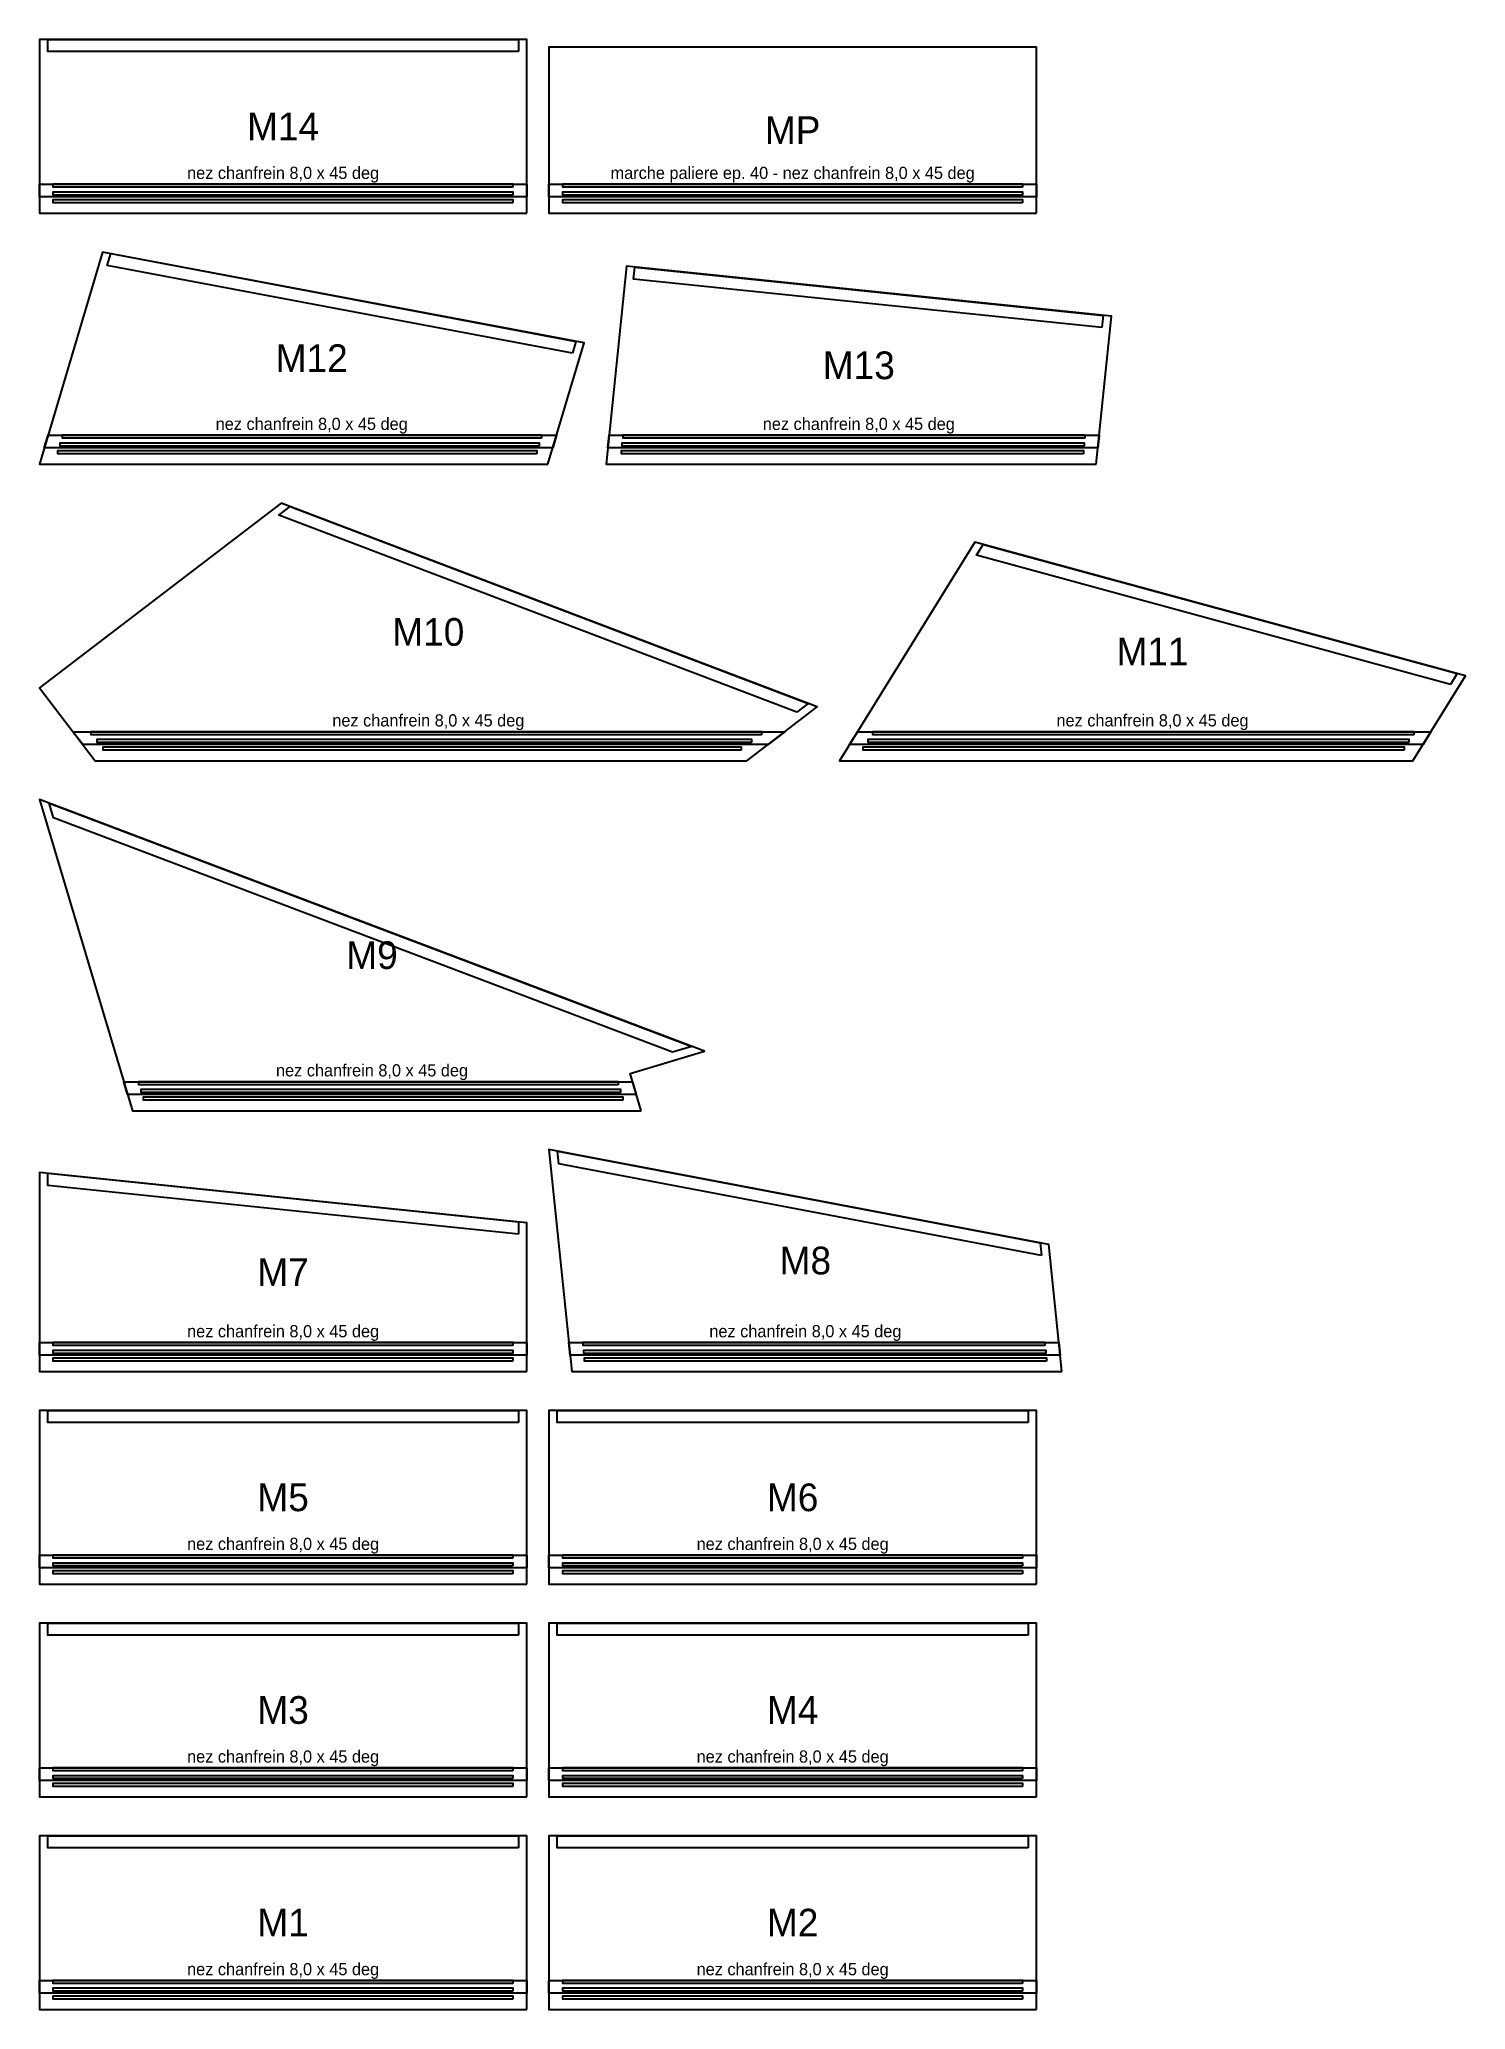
# Model space of a CAD drawing. Header units: millimetres. Extents: x 0 to 2575, y 0 to 3557.
import ezdxf
from ezdxf.enums import TextEntityAlignment as Align

# ---------------------------------------------------------------- set-up
doc = ezdxf.new("R2010")
doc.units = ezdxf.units.MM
for name, color, linetype in [('CM_DESSUS', 5, 'CONTINUOUS'), ('DECOUPE', 7, 'CONTINUOUS'), ('EMBREVEMENT', 140, 'CONTINUOUS'), ('RAINURE', 210, 'CONTINUOUS'), ('TEXTE', 3, 'CONTINUOUS')]:
    doc.layers.add(name, color=color, linetype=linetype)

msp = doc.modelspace()

# ---------------------------------------------------------------- linework, layer by layer
at = {"layer": 'CM_DESSUS'}
for points in [[(865, 3535.28), (15, 3535.28), (15, 3557.28), (865, 3557.28)], [(962.218, 2990.905), (122.525, 3149.316), (128.832, 3170.514), (968.525, 3012.104)], [(1918.376, 3036.959), (1072.858, 3124.127), (1075.114, 3146.011), (1920.632, 3058.843)], [(1367.373, 2342.625), (432.466, 2698.124), (453.04, 2713.838), (1387.946, 2358.339)], [(2547.815, 2392.665), (1692.171, 2625.76), (1704.269, 2645.266), (2559.913, 2412.171)], [(1143.257, 1728.763), (25.585, 2151.604), (17.654, 2178.126), (1177.982, 1739.147)], [(1809.322, 1361.448), (937.736, 1527.139), (935.381, 1549.98), (1806.968, 1384.29)], [(865, 1400.227), (15, 1487.856), (15, 1509.973), (865, 1422.343)], [(865, 1059.912), (15, 1059.912), (15, 1081.912), (865, 1081.912)], [(1785, 1059.912), (935, 1059.912), (935, 1081.912), (1785, 1081.912)], [(865, 675.941), (15, 675.941), (15, 697.941), (865, 697.941)], [(1785, 675.941), (935, 675.941), (935, 697.941), (1785, 697.941)], [(865, 291.971), (15, 291.971), (15, 313.971), (865, 313.971)], [(1785, 291.971), (935, 291.971), (935, 313.971), (1785, 313.971)]]:
    msp.add_lwpolyline(points, close=True, dxfattribs=at)
at = {"layer": 'DECOUPE'}
for points in [[(880, 3243.309), (880, 3505.28), (880, 3557.28), (0, 3557.28), (0, 3505.28), (0, 3243.309)], [(1800, 3243.309), (1800, 3543.309), (920, 3543.309), (920, 3243.309)], [(918.125, 2790.112), (983.343, 3009.308), (114.014, 3173.309), (0, 2790.112)], [(1908.008, 2790.112), (1935.553, 3057.305), (1060.193, 3147.549), (1023.343, 2790.112)], [(1277.106, 2254.805), (1404.445, 2352.066), (436.541, 2720.112), (0, 2386.683), (100.728, 2254.805)], [(2479.962, 2254.805), (2575.013, 2408.058), (1689.17, 2649.38), (1444.445, 2254.805)], [(1086.549, 1622.904), (1066.443, 1690.135), (1201.095, 1730.403), (0, 2184.805), (168.04, 1622.904)], [(1846.004, 1151.912), (1822.349, 1381.366), (920, 1552.904), (961.34, 1151.912)], [(880, 1151.912), (880, 1420.797), (0, 1511.519), (0, 1151.912)], [(880, 767.941), (880, 1081.912), (0, 1081.912), (0, 767.941)], [(1800, 767.941), (1800, 1081.912), (920, 1081.912), (920, 767.941)], [(880, 383.971), (880, 697.941), (0, 697.941), (0, 383.971)], [(1800, 383.971), (1800, 697.941), (920, 697.941), (920, 383.971)], [(880, 0), (880, 313.971), (0, 313.971), (0, 0)], [(1800, 0), (1800, 313.971), (920, 313.971), (920, 0)]]:
    msp.add_lwpolyline(points, close=True, dxfattribs=at)
at = {"layer": 'EMBREVEMENT'}
for points in [[(880, 3272.809), (0, 3272.809), (0, 3295.809), (880, 3295.809)], [(1800, 3272.809), (920, 3272.809), (920, 3295.809), (1800, 3295.809)], [(926.903, 2819.612), (8.777, 2819.612), (15.62, 2842.612), (933.746, 2842.612)], [(1911.049, 2819.612), (1026.385, 2819.612), (1028.756, 2842.612), (1913.42, 2842.612)], [(1315.729, 2284.305), (78.196, 2284.305), (60.629, 2307.305), (1345.842, 2307.305)], [(2498.258, 2284.305), (1462.741, 2284.305), (1477.007, 2307.305), (2512.524, 2307.305)], [(1077.727, 1652.404), (159.218, 1652.404), (152.34, 1675.404), (1070.849, 1675.404)], [(880, 1181.412), (0, 1181.412), (0, 1204.412), (880, 1204.412)], [(1842.962, 1181.412), (958.298, 1181.412), (955.927, 1204.412), (1840.591, 1204.412)], [(880, 797.441), (0, 797.441), (0, 820.441), (880, 820.441)], [(1800, 797.441), (920, 797.441), (920, 820.441), (1800, 820.441)], [(880, 413.471), (0, 413.471), (0, 436.471), (880, 436.471)], [(1800, 413.471), (920, 413.471), (920, 436.471), (1800, 436.471)], [(880, 29.5), (0, 29.5), (0, 52.5), (880, 52.5)], [(1800, 29.5), (920, 29.5), (920, 52.5), (1800, 52.5)]]:
    msp.add_lwpolyline(points, close=True, dxfattribs=at)
at = {"layer": 'RAINURE'}
for points in [[(855, 3290.309), (25, 3290.309), (25, 3296.309), (855, 3296.309)], [(855, 3276.309), (25, 3276.309), (25, 3282.309), (855, 3282.309)], [(1775, 3290.309), (945, 3290.309), (945, 3296.309), (1775, 3296.309)], [(1775, 3276.309), (945, 3276.309), (945, 3282.309), (1775, 3282.309)], [(855, 3262.309), (25, 3262.309), (25, 3268.309), (855, 3268.309)], [(1775, 3262.309), (945, 3262.309), (945, 3268.309), (1775, 3268.309)], [(898.129, 2809.112), (33.088, 2809.112), (33.088, 2815.112), (898.129, 2815.112)], [(902.294, 2823.112), (37.254, 2823.112), (37.254, 2829.112), (902.294, 2829.112)], [(906.46, 2837.112), (41.419, 2837.112), (41.419, 2843.112), (906.46, 2843.112)], [(1884.887, 2809.112), (1051, 2809.112), (1051, 2815.112), (1884.887, 2815.112)], [(1886.33, 2823.112), (1052.444, 2823.112), (1052.444, 2829.112), (1886.33, 2829.112)], [(1887.773, 2837.112), (1053.887, 2837.112), (1053.887, 2843.112), (1887.773, 2843.112)], [(1303.929, 2301.805), (93.705, 2301.805), (93.705, 2307.805), (1303.929, 2307.805)], [(1285.6, 2287.805), (104.398, 2287.805), (104.398, 2293.805), (1285.6, 2293.805)], [(1267.27, 2273.805), (115.091, 2273.805), (115.091, 2279.805), (1267.27, 2279.805)], [(2464.095, 2273.805), (1487.601, 2273.805), (1487.601, 2279.805), (2464.095, 2279.805)], [(2472.778, 2287.805), (1496.284, 2287.805), (1496.284, 2293.805), (2472.778, 2293.805)], [(2481.461, 2301.805), (1504.968, 2301.805), (1504.968, 2307.805), (2481.461, 2307.805)], [(1045.043, 1669.904), (179.641, 1669.904), (179.641, 1675.904), (1045.043, 1675.904)], [(1049.229, 1655.904), (183.828, 1655.904), (183.828, 1661.904), (1049.229, 1661.904)], [(1053.416, 1641.904), (188.015, 1641.904), (188.015, 1647.904), (1053.416, 1647.904)], [(855, 1198.912), (25, 1198.912), (25, 1204.912), (855, 1204.912)], [(855, 1184.912), (25, 1184.912), (25, 1190.912), (855, 1190.912)], [(855, 1170.912), (25, 1170.912), (25, 1176.912), (855, 1176.912)], [(1815.46, 1198.912), (981.574, 1198.912), (981.574, 1204.912), (1815.46, 1204.912)], [(1816.904, 1184.912), (983.017, 1184.912), (983.017, 1190.912), (1816.904, 1190.912)], [(1818.347, 1170.912), (984.46, 1170.912), (984.46, 1176.912), (1818.347, 1176.912)], [(855, 814.941), (25, 814.941), (25, 820.941), (855, 820.941)], [(1775, 814.941), (945, 814.941), (945, 820.941), (1775, 820.941)], [(855, 800.941), (25, 800.941), (25, 806.941), (855, 806.941)], [(855, 786.941), (25, 786.941), (25, 792.941), (855, 792.941)], [(1775, 800.941), (945, 800.941), (945, 806.941), (1775, 806.941)], [(1775, 786.941), (945, 786.941), (945, 792.941), (1775, 792.941)], [(855, 430.971), (25, 430.971), (25, 436.971), (855, 436.971)], [(1775, 430.971), (945, 430.971), (945, 436.971), (1775, 436.971)], [(855, 416.971), (25, 416.971), (25, 422.971), (855, 422.971)], [(855, 402.971), (25, 402.971), (25, 408.971), (855, 408.971)], [(1775, 416.971), (945, 416.971), (945, 422.971), (1775, 422.971)], [(1775, 402.971), (945, 402.971), (945, 408.971), (1775, 408.971)], [(855, 47), (25, 47), (25, 53), (855, 53)], [(855, 33), (25, 33), (25, 39), (855, 39)], [(1775, 47), (945, 47), (945, 53), (1775, 53)], [(1775, 33), (945, 33), (945, 39), (1775, 39)], [(855, 19), (25, 19), (25, 25), (855, 25)], [(1775, 19), (945, 19), (945, 25), (1775, 25)]]:
    msp.add_lwpolyline(points, close=True, dxfattribs=at)

# ---------------------------------------------------------------- texts
at = {"layer": 'TEXTE'}
for s, height, p in [('M14', 50, (440, 3400.295)), ('MP', 50, (1360, 3393.309)), ('nez chanfrein 8,0 x 45 deg', 22, (440, 3316.309)), ('marche paliere ep. 40 - nez chanfrein 8,0 x 45 deg', 22, (1360, 3316.309)), ('M12', 50, (491.672, 2981.711)), ('M13', 50, (1479.448, 2968.83)), ('nez chanfrein 8,0 x 45 deg', 22, (491.672, 2863.112)), ('nez chanfrein 8,0 x 45 deg', 22, (1479.448, 2863.112)), ('M10', 50, (702.222, 2487.458)), ('M11', 50, (2009.729, 2452.092)), ('nez chanfrein 8,0 x 45 deg', 22, (702.222, 2327.805)), ('nez chanfrein 8,0 x 45 deg', 22, (2009.729, 2327.805)), ('M9', 50, (600.547, 1903.855)), ('nez chanfrein 8,0 x 45 deg', 22, (600.547, 1695.904)), ('M7', 50, (440, 1331.715)), ('M8', 50, (1383.002, 1352.408)), ('nez chanfrein 8,0 x 45 deg', 22, (440, 1224.912)), ('nez chanfrein 8,0 x 45 deg', 22, (1383.002, 1224.912)), ('M5', 50, (440, 924.927)), ('M6', 50, (1360, 924.927)), ('nez chanfrein 8,0 x 45 deg', 22, (440, 840.941)), ('nez chanfrein 8,0 x 45 deg', 22, (1360, 840.941)), ('M3', 50, (440, 540.956)), ('M4', 50, (1360, 540.956)), ('nez chanfrein 8,0 x 45 deg', 22, (440, 456.971)), ('nez chanfrein 8,0 x 45 deg', 22, (1360, 456.971)), ('M1', 50, (440, 156.985)), ('M2', 50, (1360, 156.985)), ('nez chanfrein 8,0 x 45 deg', 22, (440, 73)), ('nez chanfrein 8,0 x 45 deg', 22, (1360, 73))]:
    msp.add_text(s, height=height, dxfattribs=at).set_placement(p, align=Align.MIDDLE_CENTER)

doc.saveas('drawing.dxf')
